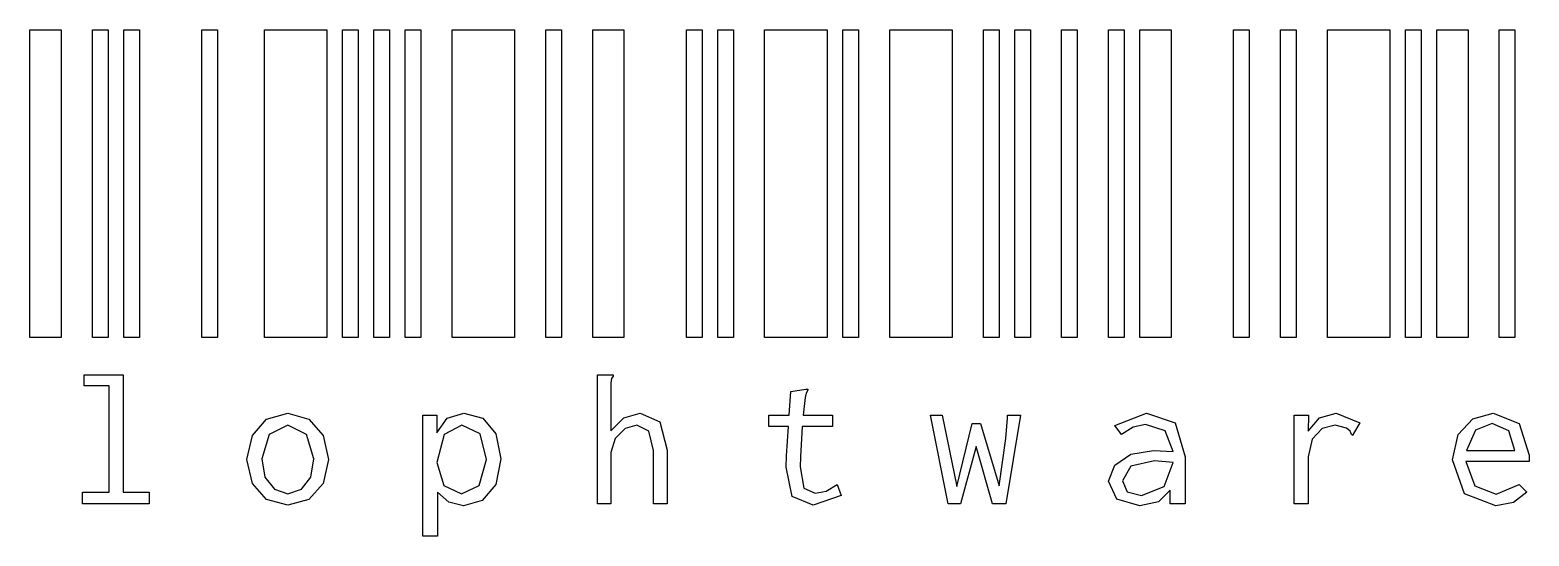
# Model space of a CAD drawing. Extents: x 28 to 58.4, y 107.1 to 117.4.
import ezdxf

# ---------------------------------------------------------------- set-up
doc = ezdxf.new("R2010")
doc.units = 0
doc.layers.add('Layer_1', color=7, linetype='CONTINUOUS')

msp = doc.modelspace()

# ---------------------------------------------------------------- linework, layer by layer
at = {"layer": 'Layer_1', "color": 7}
for points in [[(27.970238, 111.125), (27.970238, 117.36917), (28.605238, 117.36917), (28.605238, 111.125)], [(29.240238, 111.125), (29.240238, 117.36917), (29.557738, 117.36917), (29.557738, 111.125)], [(29.875238, 111.125), (29.875238, 117.36917), (30.192738, 117.36917), (30.192738, 111.125)], [(31.463564, 111.125), (31.463564, 117.36917), (31.781064, 117.36917), (31.781064, 111.125)], [(32.733564, 111.125), (32.733564, 117.36917), (34.003564, 117.36917), (34.003564, 111.125)], [(34.321064, 111.125), (34.321064, 117.36917), (34.638564, 117.36917), (34.638564, 111.125)], [(34.956891, 111.125), (34.956891, 117.36917), (35.274391, 117.36917), (35.274391, 111.125)], [(35.591891, 111.125), (35.591891, 117.36917), (35.909391, 117.36917), (35.909391, 111.125)], [(36.544391, 111.125), (36.544391, 117.36917), (37.814391, 117.36917), (37.814391, 111.125)], [(38.450218, 111.125), (38.450218, 117.36917), (38.767718, 117.36917), (38.767718, 111.125)], [(39.402718, 111.125), (39.402718, 117.36917), (40.037718, 117.36917), (40.037718, 111.125)], [(41.307718, 111.125), (41.307718, 117.36917), (41.625218, 117.36917), (41.625218, 111.125)], [(41.943544, 111.125), (41.943544, 117.36917), (42.261044, 117.36917), (42.261044, 111.125)], [(42.896044, 111.125), (42.896044, 117.36917), (44.166044, 117.36917), (44.166044, 111.125)], [(44.483544, 111.125), (44.483544, 117.36917), (44.801044, 117.36917), (44.801044, 111.125)], [(45.436871, 111.125), (45.436871, 117.36917), (46.706871, 117.36917), (46.706871, 111.125)], [(47.341871, 111.125), (47.341871, 117.36917), (47.659371, 117.36917), (47.659371, 111.125)], [(47.97687, 111.125), (47.97687, 117.36917), (48.29437, 117.36917), (48.29437, 111.125)], [(48.930199, 111.125), (48.930199, 117.36917), (49.247699, 117.36917), (49.247699, 111.125)], [(49.882699, 111.125), (49.882699, 117.36917), (50.200199, 117.36917), (50.200199, 111.125)], [(50.517699, 111.125), (50.517699, 117.36917), (51.152699, 117.36917), (51.152699, 111.125)], [(52.423525, 111.125), (52.423525, 117.36917), (52.741025, 117.36917), (52.741025, 111.125)], [(53.376025, 111.125), (53.376025, 117.36917), (53.693525, 117.36917), (53.693525, 111.125)], [(54.328525, 111.125), (54.328525, 117.36917), (55.598525, 117.36917), (55.598525, 111.125)], [(55.916851, 111.125), (55.916851, 117.36917), (56.234351, 117.36917), (56.234351, 111.125)], [(56.551851, 111.125), (56.551851, 117.36917), (57.186851, 117.36917), (57.186851, 111.125)], [(57.821851, 111.125), (57.821851, 117.36917), (58.139351, 117.36917), (58.139351, 111.125)], [(29.039154, 107.98175), (29.578904, 107.98175), (29.578904, 110.14075), (29.070904, 110.14075), (29.070904, 110.363), (29.864654, 110.363), (29.864654, 107.98175), (30.393821, 107.98175), (30.393821, 107.74892), (29.039154, 107.74892)], [(39.497968, 110.363), (39.815468, 110.363), (39.815468, 110.3418), (39.783718, 110.2889), (39.773138, 110.1937), (39.773138, 109.23061), (40.037721, 109.4952), (40.365804, 109.5904), (40.767971, 109.41048), (40.916138, 108.83898), (40.916138, 107.7489), (40.640971, 107.7489), (40.640971, 108.8284), (40.545721, 109.21998), (40.302304, 109.34698), (40.058888, 109.27288), (39.857804, 109.07179), (39.773134, 108.78604), (39.773134, 107.74888), (39.497967, 107.74888)], [(44.451794, 107.91825), (43.880294, 107.71717), (43.456961, 107.89708), (43.329961, 108.48975), (43.340541, 108.72258), (43.382871, 109.31525), (42.980704, 109.31525), (42.980704, 109.54808), (43.393454, 109.54808), (43.425204, 110.02433), (43.732121, 110.07723), (43.774451, 110.07723), (43.774451, 110.05603), (43.742701, 109.99253), (43.721531, 109.90783), (43.679201, 109.54799), (44.271868, 109.54799), (44.271868, 109.31516), (43.658034, 109.31516), (43.626284, 108.70133), (43.615704, 108.50024), (43.689784, 108.06633), (43.922618, 107.96049), (44.144868, 108.00279), (44.367118, 108.14037)], [(33.209814, 107.71717), (32.775898, 107.83358), (32.490148, 108.16167), (32.373731, 108.6485), (32.490148, 109.13533), (32.775898, 109.46342), (33.209814, 109.59042), (33.633148, 109.46342), (33.929481, 109.13533), (34.035314, 108.6485), (33.929481, 108.16167), (33.633148, 107.83358), (33.209814, 107.71717)], [(33.209814, 107.95), (33.484981, 108.0453), (33.675481, 108.28872), (33.738981, 108.65913), (33.590814, 109.15655), (33.209814, 109.34705), (32.828814, 109.15655), (32.680648, 108.65913), (32.744148, 108.28872), (32.934648, 108.0453), (33.209814, 107.95)], [(35.951724, 109.54808), (36.237474, 109.54808), (36.237474, 109.18825), (36.449141, 109.48458), (36.787808, 109.59042), (37.168808, 109.48458), (37.433391, 109.16708), (37.539224, 108.65908), (37.433391, 108.1405), (37.158224, 107.81242), (36.777224, 107.70658), (36.480891, 107.78068), (36.248058, 107.98176), (36.248058, 107.09276), (35.951724, 107.09276)], [(36.734891, 107.95), (37.094724, 108.11933), (37.242891, 108.6485), (37.115891, 109.16708), (36.745474, 109.347), (36.385641, 109.1565), (36.237474, 108.585), (36.375058, 108.11933), (36.734891, 107.95)], [(46.262371, 109.54808), (46.505787, 109.54808), (46.802121, 108.09817), (47.109037, 109.37875), (47.278371, 109.37875), (47.659371, 108.10875), (47.796954, 109.07183), (47.828704, 109.48458), (47.828704, 109.54808), (48.093287, 109.54808), (47.796954, 107.74892), (47.521787, 107.74892), (47.193704, 108.91308), (46.876204, 107.74892), (46.622204, 107.74892)], [(50.655282, 109.59042), (51.237365, 109.38933), (51.438449, 108.70142), (51.438449, 107.74892), (51.131532, 107.74892), (51.131532, 108.02408), (50.898699, 107.78596), (50.517699, 107.70656), (50.052032, 107.84415), (49.882699, 108.20398), (50.009699, 108.53206), (50.337782, 108.75431), (50.792865, 108.82841), (51.195032, 108.80721), (51.036282, 109.23054), (50.634115, 109.35754), (50.380115, 109.30464), (50.147282, 109.15647), (50.009699, 109.33639), (50.655282, 109.59039)], [(54.508441, 109.59042), (54.984691, 109.38933), (54.857691, 109.17767), (54.847111, 109.13537), (54.815361, 109.15657), (54.794191, 109.22007), (54.720111, 109.28357), (54.487278, 109.34707), (54.222694, 109.27297), (54.021611, 109.0613), (53.936941, 108.70147), (53.936941, 107.74897), (53.651191, 107.74897), (53.651191, 109.54813), (53.947525, 109.54813), (53.936945, 109.22005), (54.169779, 109.49522), (54.508445, 109.59042)], [(57.747771, 107.70658), (57.112771, 107.95), (56.869354, 108.63792), (56.985771, 109.1565), (57.282104, 109.474), (57.694854, 109.59042), (58.224021, 109.37875), (58.425104, 108.73317), (58.425104, 108.60617), (57.144521, 108.60617), (57.324437, 108.10875), (57.758354, 107.93942), (58.224021, 108.1405), (58.382771, 107.98175), (58.107604, 107.77537), (57.747771, 107.70657)], [(58.139354, 108.82841), (58.012354, 109.23057), (57.673687, 109.37874), (57.335021, 109.24116), (57.155104, 108.82841)], [(50.549449, 107.91823), (51.015115, 108.09815), (51.195032, 108.58498), (50.814032, 108.61668), (50.337782, 108.51085), (50.168449, 108.21451), (50.263699, 107.99226), (50.549449, 107.91816)]]:
    msp.add_lwpolyline(points, close=True, dxfattribs=at)

doc.saveas('drawing.dxf')
